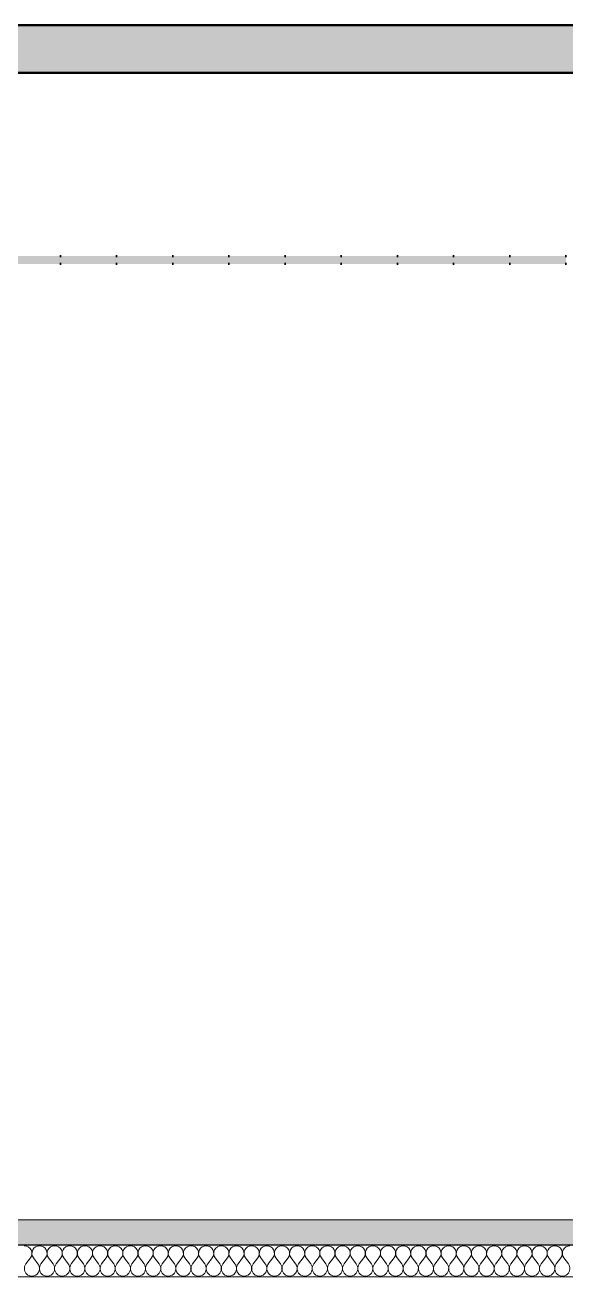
# Model space of a CAD drawing. Header units: millimetres. Extents: x -46169 to 228156, y -86316 to 18123.
# Drawn here: x 132507 to 134206, y -81291 to -77361 of the extents above; entities that cross this region are included whole.
import ezdxf

# ---------------------------------------------------------------- set-up
doc = ezdxf.new("R2010")
doc.units = ezdxf.units.MM
doc.header["$MEASUREMENT"] = 0
for name, pattern in [('Dashed', [2822.222233, 1411.111116, -1411.111116]), ('Dense Dotted', [176.388884, 0, -176.388884]), ('Wipeout_Contour', [1000, 0, -1000])]:
    doc.linetypes.add(name, pattern=pattern)
for name, color, linetype, lineweight, true_color in [('0_Pen_No__105', 7, 'Continuous', 15, 0xa6a6a6), ('A-230-M_FLOOR.IFC Import_Pen_No__109', 7, 'Continuous', 15, 0xa6a6a6), ('A-230-M_FLOOR.IFC Import_Pen_No__29', 7, 'Continuous', 50, 0x2a2a2a), ('New_A-20-M_Ceiling_Pen_No__29', 7, 'Continuous', 50, 0x2a2a2a), ('New_A-20-M_Ceiling_Pen_No__81', 7, 'Continuous', 20, 0x6a6a6a), ('New_A-20-M_Floor_Slab_Pen_No__107', 7, 'Continuous', 15, 0xa6a6a6), ('New_A-20-M_Floor_Slab_Pen_No__109', 7, 'Continuous', 15, 0xa6a6a6), ('New_A-20-M_Floor_Slab_Pen_No__162', 7, 'Continuous', 0, 0xe47200)]:
    doc.layers.add(name, color=color, linetype=linetype, lineweight=lineweight, true_color=true_color)
for name, color, linetype in [('A-230-M_FLOOR.IFC Import', 7, 'Continuous'), ('New_A-20-M_Ceiling', 7, 'Continuous'), ('New_A-20-M_Floor_Slab', 7, 'Continuous'), ('New_A-25-M_Wall_Int', 7, 'Continuous')]:
    doc.layers.add(name, color=color, linetype=linetype)
doc.layers.add('New_A-20-M_Floor_Slab_Pen_No__1', color=7, linetype='Continuous', lineweight=13)
pattern_1 = [(0, (104446.8, -81110.96), (0, 779.423), [48.75, -401.25]), (0, (104671.8, -80721.25), (0, 779.423), [48.75, -401.25]), (60, (104446.8, -81110.96), (-675, 389.711), [48.75, -401.25]), (60, (104896.8, -81110.96), (-675, 389.711), [48.75, -401.25]), (120, (104495.5, -81110.96), (675, 389.711), [48.75, -401.25]), (120, (104945.5, -81110.96), (675, 389.711), [48.75, -401.25]), (0, (104446.78, -81035.96), (0, 150), [0, -150, 0, -225]), (45, (104521.78, -81035.96), (-106.066, 106.066), [0, -112.5, 0, -187.5])]

# ---------------------------------------------------------------- blocks, each defined once
blk = doc.blocks.new('Section Elem_13_1', base_point=(104446.8, -81111))
at = {"color": 254, "linetype": 'Wipeout_Contour', "lineweight": 0, "ltscale": 613261.561399}
blk.add_wipeout([(126599.8, -77361), (138228.8, -77361), (138228.8, -77086), (126599.8, -77086)], dxfattribs=at).dxf.layer = 'New_A-20-M_Floor_Slab'
blk = doc.blocks.new('Section Elem_18_1', base_point=(104446.8, -81111))
at = {"color": 254, "linetype": 'Wipeout_Contour', "lineweight": 0, "ltscale": 4515116.400911684}
blk.add_wipeout([(132506.8, -78086), (137358, -78086), (137863.8, -78086), (137863.8, -77511), (134818, -77511), (134818, -77524.2), (134731.1, -77524.2), (134722.2, -77527.9), (134718.4, -77536.9), (134718.4, -78013.4), (134722.2, -78022.3), (134731.1, -78026.1), (134818, -78026.1), (134818, -78039.3), (134609.2, -78039.3), (134609.2, -78026.1), (134696.1, -78026.1), (134705.1, -78022.3), (134708.8, -78013.4), (134708.8, -77844.3), (134708.8, -77844.3), (134708.8, -77644.3), (134708.8, -77644.3), (134708.8, -77536.9), (134705.1, -77527.9), (134696.1, -77524.2), (134609.2, -77524.2), (134609.2, -77511), (132506.8, -77511)], dxfattribs=at).dxf.layer = 'New_A-25-M_Wall_Int'
at = {"color": 254, "linetype": 'Wipeout_Contour', "lineweight": 0, "ltscale": 1419460.658263137}
blk.add_wipeout([(137358, -78111), (132506.8, -78111), (132506.8, -81111), (135948.5, -81111), (135948.5, -78653), (137758.5, -78653), (137758.5, -81111), (137863.8, -81111), (137863.8, -78111)], dxfattribs=at).dxf.layer = 'New_A-25-M_Wall_Int'
blk = doc.blocks.new('*X185', base_point=(104446.8, -81111))
at = {"layer": 'New_A-20-M_Floor_Slab_Pen_No__107', "linetype": 'Continuous'}
for p, q in [((132509.3, -81250), (132523.6, -81230.9)), ((132547.4, -81250), (132533.1, -81230.9)), ((132556.9, -81250), (132571.2, -81230.9)), ((132595, -81250), (132580.7, -81230.9)), ((132604.5, -81250), (132618.8, -81230.9)), ((132642.6, -81250), (132628.4, -81230.9)), ((132652.2, -81250), (132666.5, -81230.9)), ((132690.3, -81250), (132676, -81230.9)), ((132699.8, -81250), (132714.1, -81230.9)), ((132737.9, -81250), (132723.6, -81230.9)), ((132747.4, -81250), (132761.7, -81230.9)), ((132785.5, -81250), (132771.2, -81230.9)), ((132795, -81250), (132809.3, -81230.9)), ((132833.1, -81250), (132818.8, -81230.9)), ((132842.6, -81250), (132856.9, -81230.9)), ((132880.7, -81250), (132866.5, -81230.9)), ((132890.3, -81250), (132904.5, -81230.9)), ((132928.4, -81250), (132914.1, -81230.9)), ((132937.9, -81250), (132952.2, -81230.9)), ((132976, -81250), (132961.7, -81230.9)), ((132985.5, -81250), (132999.8, -81230.9)), ((133023.6, -81250), (133009.3, -81230.9)), ((133033.1, -81250), (133047.4, -81230.9)), ((133071.2, -81250), (133056.9, -81230.9)), ((133080.7, -81250), (133095, -81230.9)), ((133118.8, -81250), (133104.5, -81230.9)), ((133128.4, -81250), (133142.6, -81230.9)), ((133166.5, -81250), (133152.2, -81230.9)), ((133176, -81250), (133190.3, -81230.9)), ((133214.1, -81250), (133199.8, -81230.9)), ((133223.6, -81250), (133237.9, -81230.9)), ((133261.7, -81250), (133247.4, -81230.9)), ((133271.2, -81250), (133285.5, -81230.9)), ((133309.3, -81250), (133295, -81230.9)), ((133318.8, -81250), (133333.1, -81230.9)), ((133356.9, -81250), (133342.6, -81230.9)), ((133366.5, -81250), (133380.7, -81230.9)), ((133404.5, -81250), (133390.3, -81230.9)), ((133414.1, -81250), (133428.4, -81230.9)), ((133452.2, -81250), (133437.9, -81230.9)), ((133461.7, -81250), (133476, -81230.9)), ((133499.8, -81250), (133485.5, -81230.9)), ((133509.3, -81250), (133523.6, -81230.9)), ((133547.4, -81250), (133533.1, -81230.9)), ((133556.9, -81250), (133571.2, -81230.9)), ((133595, -81250), (133580.7, -81230.9)), ((133604.5, -81250), (133618.8, -81230.9)), ((133642.6, -81250), (133628.4, -81230.9)), ((133652.2, -81250), (133666.5, -81230.9)), ((133690.3, -81250), (133676, -81230.9)), ((133699.8, -81250), (133714.1, -81230.9)), ((133737.9, -81250), (133723.6, -81230.9)), ((133747.4, -81250), (133761.7, -81230.9)), ((133785.5, -81250), (133771.2, -81230.9)), ((133795, -81250), (133809.3, -81230.9)), ((133833.1, -81250), (133818.8, -81230.9)), ((133842.6, -81250), (133856.9, -81230.9)), ((133880.7, -81250), (133866.5, -81230.9)), ((133890.3, -81250), (133904.5, -81230.9)), ((133928.4, -81250), (133914.1, -81230.9)), ((133937.9, -81250), (133952.2, -81230.9)), ((133976, -81250), (133961.7, -81230.9)), ((133985.5, -81250), (133999.8, -81230.9)), ((134023.6, -81250), (134009.3, -81230.9)), ((134033.1, -81250), (134047.4, -81230.9)), ((134071.2, -81250), (134056.9, -81230.9)), ((134080.7, -81250), (134095, -81230.9)), ((134118.8, -81250), (134104.5, -81230.9)), ((134128.4, -81250), (134142.6, -81230.9)), ((134166.5, -81250), (134152.2, -81230.9)), ((134176, -81250), (134190.3, -81230.9)), ((134214.1, -81250), (134199.8, -81230.9))]:
    blk.add_line(p, q, dxfattribs=at)
for centre, start, end in [((132504.5, -81216.7), 323.1301, 90), ((132552.2, -81216.7), 90, 216.8699), ((132552.2, -81216.7), 323.1301, 90), ((132599.8, -81216.7), 90, 216.8699), ((132599.8, -81216.7), 323.1301, 90), ((132647.4, -81216.7), 90, 216.8699), ((132647.4, -81216.7), 323.1301, 90), ((132695, -81216.7), 90, 216.8699), ((132695, -81216.7), 323.1301, 90), ((132742.6, -81216.7), 90, 216.8699), ((132742.6, -81216.7), 323.1301, 90), ((132790.3, -81216.7), 90, 216.8699), ((132790.3, -81216.7), 323.1301, 90), ((132837.9, -81216.7), 90, 216.8699), ((132837.9, -81216.7), 323.1301, 90), ((132885.5, -81216.7), 90, 216.8699), ((132885.5, -81216.7), 323.1301, 90), ((132933.1, -81216.7), 90, 216.8699), ((132933.1, -81216.7), 323.1301, 90), ((132980.7, -81216.7), 90, 216.8699), ((132980.7, -81216.7), 323.1301, 90), ((133028.4, -81216.7), 90, 216.8699), ((133028.4, -81216.7), 323.1301, 90), ((133076, -81216.7), 90, 216.8699), ((133076, -81216.7), 323.1301, 90), ((133123.6, -81216.7), 90, 216.8699), ((133123.6, -81216.7), 323.1301, 90), ((133171.2, -81216.7), 90, 216.8699), ((133171.2, -81216.7), 323.1301, 90), ((133218.8, -81216.7), 90, 216.8699), ((133218.8, -81216.7), 323.1301, 90), ((133266.5, -81216.7), 90, 216.8699), ((133266.5, -81216.7), 323.1301, 90), ((133314.1, -81216.7), 90, 216.8699), ((133314.1, -81216.7), 323.1301, 90), ((133361.7, -81216.7), 90, 216.8699), ((133361.7, -81216.7), 323.1301, 90), ((133409.3, -81216.7), 90, 216.8699), ((133409.3, -81216.7), 323.1301, 90), ((133456.9, -81216.7), 90, 216.8699), ((133456.9, -81216.7), 323.1301, 90), ((133504.5, -81216.7), 90, 216.8699), ((133504.5, -81216.7), 323.1301, 90), ((133552.2, -81216.7), 90, 216.8699), ((133552.2, -81216.7), 323.1301, 90), ((133599.8, -81216.7), 90, 216.8699), ((133599.8, -81216.7), 323.1301, 90), ((133647.4, -81216.7), 90, 216.8699), ((133647.4, -81216.7), 323.1301, 90), ((133695, -81216.7), 90, 216.8699), ((133695, -81216.7), 323.1301, 90), ((133742.6, -81216.7), 90, 216.8699), ((133742.6, -81216.7), 323.1301, 90), ((133790.3, -81216.7), 90, 216.8699), ((133790.3, -81216.7), 323.1301, 90), ((133837.9, -81216.7), 90, 216.8699), ((133837.9, -81216.7), 323.1301, 90), ((133885.5, -81216.7), 90, 216.8699), ((133885.5, -81216.7), 323.1301, 90), ((133933.1, -81216.7), 90, 216.8699), ((133933.1, -81216.7), 323.1301, 90), ((133980.7, -81216.7), 90, 216.8699), ((133980.7, -81216.7), 323.1301, 90), ((134028.4, -81216.7), 90, 216.8699), ((134028.4, -81216.7), 323.1301, 90), ((134076, -81216.7), 90, 216.8699), ((134076, -81216.7), 323.1301, 90), ((134123.6, -81216.7), 90, 216.8699), ((134123.6, -81216.7), 323.1301, 90), ((134171.2, -81216.7), 90, 216.8699), ((134171.2, -81216.7), 323.1301, 90), ((134218.8, -81216.7), 90, 216.8699), ((132528.4, -81264.3), 143.1301, 36.8699), ((132576, -81264.3), 143.1301, 36.8699), ((132623.6, -81264.3), 143.1301, 36.8699), ((132671.2, -81264.3), 143.1301, 36.8699), ((132718.8, -81264.3), 143.1301, 36.8699), ((132766.5, -81264.3), 143.1301, 36.8699), ((132814.1, -81264.3), 143.1301, 36.8699), ((132861.7, -81264.3), 143.1301, 36.8699), ((132909.3, -81264.3), 143.1301, 36.8699), ((132956.9, -81264.3), 143.1301, 36.8699), ((133004.5, -81264.3), 143.1301, 36.8699), ((133052.2, -81264.3), 143.1301, 36.8699), ((133099.8, -81264.3), 143.1301, 36.8699), ((133147.4, -81264.3), 143.1301, 36.8699), ((133195, -81264.3), 143.1301, 36.8699), ((133242.6, -81264.3), 143.1301, 36.8699), ((133290.3, -81264.3), 143.1301, 36.8699), ((133337.9, -81264.3), 143.1301, 36.8699), ((133385.5, -81264.3), 143.1301, 36.8699), ((133433.1, -81264.3), 143.1301, 36.8699), ((133480.7, -81264.3), 143.1301, 36.8699), ((133528.4, -81264.3), 143.1301, 36.8699), ((133576, -81264.3), 143.1301, 36.8699), ((133623.6, -81264.3), 143.1301, 36.8699), ((133671.2, -81264.3), 143.1301, 36.8699), ((133718.8, -81264.3), 143.1301, 36.8699), ((133766.5, -81264.3), 143.1301, 36.8699), ((133814.1, -81264.3), 143.1301, 36.8699), ((133861.7, -81264.3), 143.1301, 36.8699), ((133909.3, -81264.3), 143.1301, 36.8699), ((133956.9, -81264.3), 143.1301, 36.8699), ((134004.5, -81264.3), 143.1301, 36.8699), ((134052.2, -81264.3), 143.1301, 36.8699), ((134099.8, -81264.3), 143.1301, 36.8699), ((134147.4, -81264.3), 143.1301, 36.8699), ((134195, -81264.3), 143.1301, 36.8699)]:
    blk.add_arc(centre, 23.8, start, end, dxfattribs=at)
blk = doc.blocks.new('Section Elem_146_1', base_point=(104446.8, -81111))
at = {"color": 254, "linetype": 'Wipeout_Contour', "lineweight": 0, "ltscale": 621519.596762}
blk.add_wipeout([(138338.7, -81190), (138338.7, -81111), (126599.8, -81111), (126599.8, -81190)], dxfattribs=at).dxf.layer = 'New_A-20-M_Floor_Slab'
at = {"layer": 'New_A-20-M_Floor_Slab_Pen_No__109', "linetype": 'Continuous'}
h = blk.add_hatch(dxfattribs=at)
h.set_pattern_fill('Lightweight_Concrete_0001', color=256, style=0, pattern_type=2)
h.set_pattern_definition(pattern_1)
h.paths.add_polyline_path([(138338.7, -81190), (138338.7, -81111), (126599.8, -81111), (126599.8, -81190)])
at = {"layer": 'New_A-20-M_Floor_Slab_Pen_No__162', "linetype": 'Continuous'}
blk.add_hatch(color=256, dxfattribs=at).paths.add_polyline_path([(138338.7, -81190.5), (138338.7, -81190), (126599.8, -81190), (126599.8, -81190.5)])
at = {"layer": 'New_A-20-M_Floor_Slab_Pen_No__1', "linetype": 'Continuous', "flags": 128}
blk.add_lwpolyline([(177172.4, -81111), (160483.1, -81111), (138338.7, -81111), (126599.8, -81111), (105107.6, -81111)], dxfattribs=at)
at = {"color": 254, "linetype": 'Wipeout_Contour', "lineweight": 0, "ltscale": 621707.894213}
blk.add_wipeout([(126599.8, -81290.5), (138338.7, -81290.5), (138338.7, -81190.5), (126599.8, -81190.5)], dxfattribs=at).dxf.layer = 'New_A-20-M_Floor_Slab'
at = {"layer": 'New_A-20-M_Floor_Slab_Pen_No__1', "linetype": 'Continuous', "flags": 128}
for points in [[(181470.3, -81190), (160483.1, -81190), (138338.7, -81190), (126599.8, -81190), (105107.6, -81190)], [(181470.3, -81190.5), (160483.1, -81190.5), (138338.7, -81190.5), (126599.8, -81190.5), (105107.6, -81190.5)], [(181470.3, -81290.5), (160483.1, -81290.5), (138338.7, -81290.5), (126599.8, -81290.5), (105107.6, -81290.5)]]:
    blk.add_lwpolyline(points, dxfattribs=at)
at = {"layer": 'New_A-20-M_Floor_Slab'}
blk.add_blockref('*X185', (104446.8, -81111), dxfattribs=at)
blk = doc.blocks.new('Section Elem_370_1', base_point=(104446.8, -81111))
at = {"color": 254, "linetype": 'Wipeout_Contour', "lineweight": 0, "ltscale": 1246842.80835168}
blk.add_wipeout([(126599.8, -77511), (138228.8, -77511), (138228.8, -77361), (138063.7, -77361), (138063.7, -77503.3), (138048.7, -77503.3), (138048.7, -77361), (126599.8, -77361)], dxfattribs=at).dxf.layer = 'A-230-M_FLOOR.IFC Import'
at = {"layer": 'A-230-M_FLOOR.IFC Import_Pen_No__109', "linetype": 'Continuous'}
h = blk.add_hatch(dxfattribs=at)
h.set_pattern_fill('Lightweight_Concrete_0001', color=256, style=0, pattern_type=2)
h.set_pattern_definition(pattern_1)
h.paths.add_polyline_path([(126599.8, -77511), (138228.8, -77511), (138228.8, -77361), (138063.7, -77361), (138063.7, -77503.3), (138048.7, -77503.3), (138048.7, -77361), (126599.8, -77361)])
at = {"layer": 'A-230-M_FLOOR.IFC Import_Pen_No__29', "linetype": 'Continuous'}
blk.add_line((134609.2, -77511), (131468, -77511), dxfattribs=at)
at = {"layer": 'A-230-M_FLOOR.IFC Import_Pen_No__29', "linetype": 'Continuous', "flags": 128}
blk.add_lwpolyline([(138048.7, -77361), (126599.8, -77361), (109659.6, -77361)], dxfattribs=at)
blk = doc.blocks.new('Section Elem_380_1', base_point=(104446.8, -81111))
at = {"color": 254, "linetype": 'Wipeout_Contour', "lineweight": 0, "ltscale": 736292.536529}
blk.add_wipeout([(126599.8, -81290.5), (105107.6, -81290.5), (105107.6, -81291), (137863.8, -81291), (137863.8, -81290.5)], dxfattribs=at).dxf.layer = 'A-230-M_FLOOR.IFC Import'
blk = doc.blocks.new('Section Elem_538_1', base_point=(104446.8, -81111))
at = {"layer": 'New_A-20-M_Ceiling_Pen_No__81', "linetype": 'Continuous', "lineweight": 0, "true_color": 0x353535}
blk.add_hatch(color=250, dxfattribs=at).paths.add_polyline_path([(131657.4, -78086), (131657.4, -78111), (134206.4, -78111), (134206.4, -78086)])
at = {"layer": 'New_A-20-M_Ceiling_Pen_No__29', "linetype": 'Dense Dotted'}
for p, q in [((134206.4, -78086), (131657.4, -78086)), ((134206.4, -78111), (131657.4, -78111)), ((134206.4, -78086), (134206.4, -78111))]:
    blk.add_line(p, q, dxfattribs=at)
blk = doc.blocks.new('A03 Atrium Longitudinal Section_STORY_MARKER', base_point=(104446.8, -81111))
at = {"layer": '0_Pen_No__105', "linetype": 'Dashed', "ltscale": 0.2}
blk.add_line((105107.6, -81111), (184115, -81111), dxfattribs=at)

msp = doc.modelspace()

# ---------------------------------------------------------------- block references
at = {"layer": 'New_A-20-M_Floor_Slab'}
msp.add_blockref('Section Elem_13_1', (104446.8, -81111), dxfattribs=at)
at = {"layer": 'New_A-25-M_Wall_Int'}
msp.add_blockref('Section Elem_18_1', (104446.8, -81111), dxfattribs=at)

# ---------------------------------------------------------------- next in the draw order: block references
at = {"layer": 'A-230-M_FLOOR.IFC Import'}
msp.add_blockref('Section Elem_370_1', (104446.8, -81111), dxfattribs=at)
at = {"layer": 'New_A-20-M_Ceiling'}
msp.add_blockref('Section Elem_538_1', (104446.8, -81111), dxfattribs=at)
at = {"layer": 'New_A-20-M_Floor_Slab'}
msp.add_blockref('Section Elem_146_1', (104446.8, -81111), dxfattribs=at)

# ---------------------------------------------------------------- next in the draw order: block references
at = {"layer": 'A-230-M_FLOOR.IFC Import'}
msp.add_blockref('Section Elem_380_1', (104446.8, -81111), dxfattribs=at)

# ---------------------------------------------------------------- next in the draw order: block references
at = {"linetype": 'Continuous', "lineweight": 0}
msp.add_blockref('A03 Atrium Longitudinal Section_STORY_MARKER', (104446.8, -81111), dxfattribs=at)

doc.saveas('drawing.dxf')
